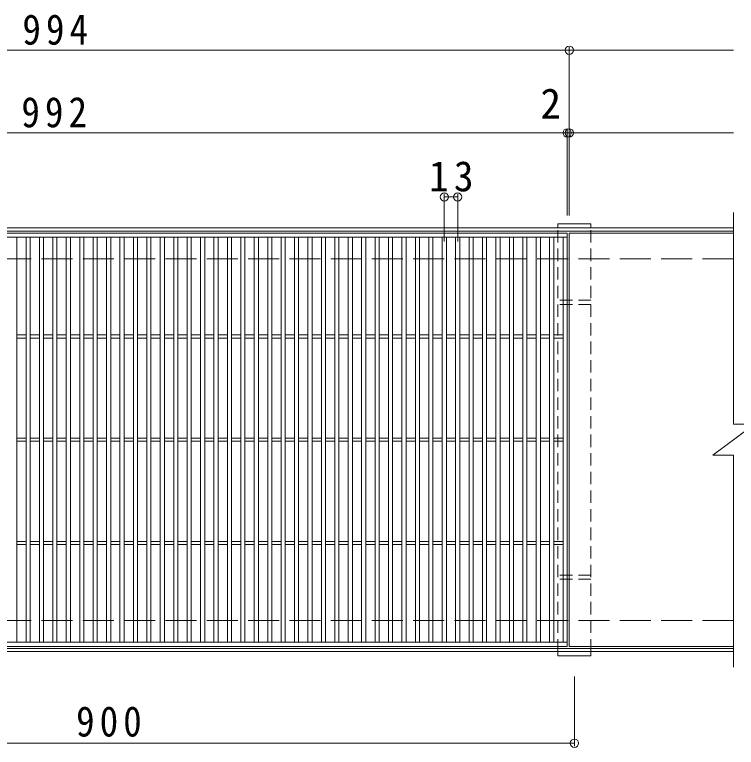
# Model space of a CAD drawing. Units: millimetres, scale not verified. Extents: x -1872 to 2264, y -1935 to 1718.
# Drawn here: x -164 to 535, y 1009 to 1718 of the extents above; entities that cross this region are included whole.
import ezdxf
from ezdxf.enums import TextEntityAlignment as Align

# ---------------------------------------------------------------- set-up
doc = ezdxf.new("R2010")
doc.units = ezdxf.units.MM
doc.header["$LTSCALE"] = 10
doc.header["$PDMODE"] = 32
doc.header["$PDSIZE"] = 8
doc.linetypes.add('DASHED1', pattern=[1.8, 1.2, -0.6])
doc.linetypes.add('DASHED3', pattern=[4, 3, -1])
for name, color, linetype, lineweight in [('C-1', 2, 'Continuous', 9), ('C-2', 3, 'Continuous', 9), ('C-4', 7, 'Continuous', 9), ('C-8', 3, 'DASHED1', 9)]:
    doc.layers.add(name, color=color, linetype=linetype, lineweight=lineweight)
doc.styles.add('ＭＳ ゴシック', font='')
doc.styles.get('ＭＳ ゴシック').set_extended_font_data('MS Gothic')

msp = doc.modelspace()

# ---------------------------------------------------------------- linework, layer by layer
at = {"layer": 'C-1'}
for p, q in [((531.96, 1511.25), (-773.04, 1511.25)), ((531.96, 1508.25), (-773.04, 1508.25)), ((531.96, 1104.25), (-773.04, 1104.25)), ((531.96, 1101.25), (-773.04, 1101.25))]:
    msp.add_line(p, q, dxfattribs=at)
at = {"layer": 'C-1', "linetype": 'DASHED3'}
for p, q in [((531.96, 1481.25), (-773.04, 1481.25)), ((531.96, 1131.25), (-773.04, 1131.25))]:
    msp.add_line(p, q, dxfattribs=at)
at = {"layer": 'C-2'}
for p, q in [((531.96, 1526.25), (531.96, 1321.25)), ((370.96, 1506.25), (370.96, 1106.25)), ((372.96, 1506.25), (372.96, 1106.25)), ((531.96, 1506.25), (372.96, 1506.25)), ((-621.04, 1502.25), (370.96, 1502.25)), ((-162.04, 1110.25), (-162.04, 1502.25)), ((-153.04, 1110.25), (-153.04, 1502.25)), ((-149.04, 1110.25), (-149.04, 1502.25)), ((-140.04, 1110.25), (-140.04, 1502.25)), ((-136.04, 1110.25), (-136.04, 1502.25)), ((-127.04, 1110.25), (-127.04, 1502.25)), ((-123.04, 1110.25), (-123.04, 1502.25)), ((-114.04, 1110.25), (-114.04, 1502.25)), ((-110.04, 1110.25), (-110.04, 1502.25)), ((-101.04, 1110.25), (-101.04, 1502.25)), ((-97.04, 1110.25), (-97.04, 1502.25)), ((-88.04, 1110.25), (-88.04, 1502.25)), ((-84.04, 1110.25), (-84.04, 1502.25)), ((-75.04, 1110.25), (-75.04, 1502.25)), ((-71.04, 1110.25), (-71.04, 1502.25)), ((-62.04, 1110.25), (-62.04, 1502.25)), ((-58.04, 1110.25), (-58.04, 1502.25)), ((-49.04, 1110.25), (-49.04, 1502.25)), ((-45.04, 1110.25), (-45.04, 1502.25)), ((-36.04, 1110.25), (-36.04, 1502.25)), ((-32.04, 1110.25), (-32.04, 1502.25)), ((-23.04, 1110.25), (-23.04, 1502.25)), ((-19.04, 1110.25), (-19.04, 1502.25)), ((-10.04, 1110.25), (-10.04, 1502.25)), ((-6.04, 1110.25), (-6.04, 1502.25)), ((2.96, 1110.25), (2.96, 1502.25)), ((6.96, 1110.25), (6.96, 1502.25)), ((15.96, 1110.25), (15.96, 1502.25)), ((19.96, 1110.25), (19.96, 1502.25)), ((28.96, 1110.25), (28.96, 1502.25)), ((32.96, 1110.25), (32.96, 1502.25)), ((41.96, 1110.25), (41.96, 1502.25)), ((45.96, 1110.25), (45.96, 1502.25)), ((54.96, 1110.25), (54.96, 1502.25)), ((58.96, 1110.25), (58.96, 1502.25)), ((67.96, 1110.25), (67.96, 1502.25)), ((71.96, 1110.25), (71.96, 1502.25)), ((80.96, 1110.25), (80.96, 1502.25)), ((84.96, 1110.25), (84.96, 1502.25)), ((93.96, 1110.25), (93.96, 1502.25)), ((97.96, 1110.25), (97.96, 1502.25)), ((106.96, 1110.25), (106.96, 1502.25)), ((110.96, 1110.25), (110.96, 1502.25)), ((119.96, 1110.25), (119.96, 1502.25)), ((123.96, 1110.25), (123.96, 1502.25)), ((132.96, 1110.25), (132.96, 1502.25)), ((136.96, 1110.25), (136.96, 1502.25)), ((145.96, 1110.25), (145.96, 1502.25)), ((149.96, 1110.25), (149.96, 1502.25)), ((158.96, 1110.25), (158.96, 1502.25)), ((162.96, 1110.25), (162.96, 1502.25)), ((171.96, 1110.25), (171.96, 1502.25)), ((175.96, 1110.25), (175.96, 1502.25)), ((184.96, 1110.25), (184.96, 1502.25)), ((188.96, 1110.25), (188.96, 1502.25)), ((197.96, 1110.25), (197.96, 1502.25)), ((201.96, 1110.25), (201.96, 1502.25)), ((210.96, 1110.25), (210.96, 1502.25)), ((214.96, 1110.25), (214.96, 1502.25)), ((223.96, 1110.25), (223.96, 1502.25)), ((227.96, 1110.25), (227.96, 1502.25)), ((236.96, 1110.25), (236.96, 1502.25)), ((240.96, 1110.25), (240.96, 1502.25)), ((249.96, 1110.25), (249.96, 1502.25)), ((253.96, 1110.25), (253.96, 1502.25)), ((262.96, 1110.25), (262.96, 1502.25)), ((266.96, 1110.25), (266.96, 1502.25)), ((275.96, 1110.25), (275.96, 1502.25)), ((279.96, 1110.25), (279.96, 1502.25)), ((288.96, 1110.25), (288.96, 1502.25)), ((292.96, 1110.25), (292.96, 1502.25)), ((301.96, 1110.25), (301.96, 1502.25)), ((305.96, 1110.25), (305.96, 1502.25)), ((314.96, 1110.25), (314.96, 1502.25)), ((318.96, 1110.25), (318.96, 1502.25)), ((327.96, 1110.25), (327.96, 1502.25)), ((331.96, 1110.25), (331.96, 1502.25)), ((340.96, 1110.25), (340.96, 1502.25)), ((344.96, 1110.25), (344.96, 1502.25)), ((353.96, 1110.25), (353.96, 1502.25)), ((357.96, 1110.25), (357.96, 1502.25)), ((366.96, 1110.25), (366.96, 1502.25)), ((-162.04, 1407.75), (-153.04, 1407.75)), ((-162.04, 1404.75), (-153.04, 1404.75)), ((-149.04, 1407.75), (-140.04, 1407.75)), ((-149.04, 1404.75), (-140.04, 1404.75)), ((-136.04, 1407.75), (-127.04, 1407.75)), ((-136.04, 1404.75), (-127.04, 1404.75)), ((-123.04, 1407.75), (-114.04, 1407.75)), ((-123.04, 1404.75), (-114.04, 1404.75)), ((-110.04, 1407.75), (-101.04, 1407.75)), ((-110.04, 1404.75), (-101.04, 1404.75)), ((-97.04, 1407.75), (-88.04, 1407.75)), ((-97.04, 1404.75), (-88.04, 1404.75)), ((-84.04, 1407.75), (-75.04, 1407.75)), ((-84.04, 1404.75), (-75.04, 1404.75)), ((-71.04, 1407.75), (-62.04, 1407.75)), ((-71.04, 1404.75), (-62.04, 1404.75)), ((-58.04, 1407.75), (-49.04, 1407.75)), ((-58.04, 1404.75), (-49.04, 1404.75)), ((-45.04, 1407.75), (-36.04, 1407.75)), ((-45.04, 1404.75), (-36.04, 1404.75)), ((-32.04, 1407.75), (-23.04, 1407.75)), ((-32.04, 1404.75), (-23.04, 1404.75)), ((-19.04, 1407.75), (-10.04, 1407.75)), ((-19.04, 1404.75), (-10.04, 1404.75)), ((-6.04, 1407.75), (2.96, 1407.75)), ((-6.04, 1404.75), (2.96, 1404.75)), ((6.96, 1407.75), (15.96, 1407.75)), ((6.96, 1404.75), (15.96, 1404.75)), ((19.96, 1407.75), (28.96, 1407.75)), ((19.96, 1404.75), (28.96, 1404.75)), ((32.96, 1407.75), (41.96, 1407.75)), ((32.96, 1404.75), (41.96, 1404.75)), ((45.96, 1407.75), (54.96, 1407.75)), ((45.96, 1404.75), (54.96, 1404.75)), ((58.96, 1407.75), (67.96, 1407.75)), ((58.96, 1404.75), (67.96, 1404.75)), ((71.96, 1407.75), (80.96, 1407.75)), ((71.96, 1404.75), (80.96, 1404.75)), ((84.96, 1407.75), (93.96, 1407.75)), ((84.96, 1404.75), (93.96, 1404.75)), ((97.96, 1407.75), (106.96, 1407.75)), ((97.96, 1404.75), (106.96, 1404.75)), ((110.96, 1407.75), (119.96, 1407.75)), ((110.96, 1404.75), (119.96, 1404.75)), ((123.96, 1407.75), (132.96, 1407.75)), ((123.96, 1404.75), (132.96, 1404.75)), ((136.96, 1407.75), (145.96, 1407.75)), ((136.96, 1404.75), (145.96, 1404.75)), ((149.96, 1407.75), (158.96, 1407.75)), ((149.96, 1404.75), (158.96, 1404.75)), ((162.96, 1407.75), (171.96, 1407.75)), ((162.96, 1404.75), (171.96, 1404.75)), ((175.96, 1407.75), (184.96, 1407.75)), ((175.96, 1404.75), (184.96, 1404.75)), ((188.96, 1407.75), (197.96, 1407.75)), ((188.96, 1404.75), (197.96, 1404.75)), ((201.96, 1407.75), (210.96, 1407.75)), ((201.96, 1404.75), (210.96, 1404.75)), ((214.96, 1407.75), (223.96, 1407.75)), ((214.96, 1404.75), (223.96, 1404.75)), ((227.96, 1407.75), (236.96, 1407.75)), ((227.96, 1404.75), (236.96, 1404.75)), ((240.96, 1407.75), (249.96, 1407.75)), ((240.96, 1404.75), (249.96, 1404.75)), ((253.96, 1407.75), (262.96, 1407.75)), ((253.96, 1404.75), (262.96, 1404.75)), ((266.96, 1407.75), (275.96, 1407.75)), ((266.96, 1404.75), (275.96, 1404.75)), ((279.96, 1407.75), (288.96, 1407.75)), ((279.96, 1404.75), (288.96, 1404.75)), ((292.96, 1407.75), (301.96, 1407.75)), ((292.96, 1404.75), (301.96, 1404.75)), ((305.96, 1407.75), (314.96, 1407.75)), ((305.96, 1404.75), (314.96, 1404.75)), ((318.96, 1407.75), (327.96, 1407.75)), ((318.96, 1404.75), (327.96, 1404.75)), ((331.96, 1407.75), (340.96, 1407.75)), ((331.96, 1404.75), (340.96, 1404.75)), ((344.96, 1407.75), (353.96, 1407.75)), ((344.96, 1404.75), (353.96, 1404.75)), ((357.96, 1407.75), (366.96, 1407.75)), ((357.96, 1404.75), (366.96, 1404.75)), ((511.96, 1291.25), (551.96, 1321.25)), ((531.96, 1321.25), (551.96, 1321.25)), ((-162.04, 1307.75), (-153.04, 1307.75)), ((-149.04, 1307.75), (-140.04, 1307.75)), ((-136.04, 1307.75), (-127.04, 1307.75)), ((-123.04, 1307.75), (-114.04, 1307.75)), ((-110.04, 1307.75), (-101.04, 1307.75)), ((-97.04, 1307.75), (-88.04, 1307.75)), ((-84.04, 1307.75), (-75.04, 1307.75)), ((-71.04, 1307.75), (-62.04, 1307.75)), ((-58.04, 1307.75), (-49.04, 1307.75)), ((-45.04, 1307.75), (-36.04, 1307.75)), ((-32.04, 1307.75), (-23.04, 1307.75)), ((-19.04, 1307.75), (-10.04, 1307.75)), ((-6.04, 1307.75), (2.96, 1307.75)), ((6.96, 1307.75), (15.96, 1307.75)), ((19.96, 1307.75), (28.96, 1307.75)), ((32.96, 1307.75), (41.96, 1307.75)), ((45.96, 1307.75), (54.96, 1307.75)), ((58.96, 1307.75), (67.96, 1307.75)), ((71.96, 1307.75), (80.96, 1307.75)), ((84.96, 1307.75), (93.96, 1307.75)), ((97.96, 1307.75), (106.96, 1307.75)), ((110.96, 1307.75), (119.96, 1307.75)), ((123.96, 1307.75), (132.96, 1307.75)), ((136.96, 1307.75), (145.96, 1307.75)), ((149.96, 1307.75), (158.96, 1307.75)), ((162.96, 1307.75), (171.96, 1307.75)), ((175.96, 1307.75), (184.96, 1307.75)), ((188.96, 1307.75), (197.96, 1307.75)), ((201.96, 1307.75), (210.96, 1307.75)), ((214.96, 1307.75), (223.96, 1307.75)), ((227.96, 1307.75), (236.96, 1307.75)), ((240.96, 1307.75), (249.96, 1307.75)), ((253.96, 1307.75), (262.96, 1307.75)), ((266.96, 1307.75), (275.96, 1307.75)), ((279.96, 1307.75), (288.96, 1307.75)), ((292.96, 1307.75), (301.96, 1307.75)), ((305.96, 1307.75), (314.96, 1307.75)), ((318.96, 1307.75), (327.96, 1307.75)), ((331.96, 1307.75), (340.96, 1307.75)), ((344.96, 1307.75), (353.96, 1307.75)), ((357.96, 1307.75), (366.96, 1307.75)), ((-162.04, 1304.75), (-153.04, 1304.75)), ((-149.04, 1304.75), (-140.04, 1304.75)), ((-136.04, 1304.75), (-127.04, 1304.75)), ((-123.04, 1304.75), (-114.04, 1304.75)), ((-110.04, 1304.75), (-101.04, 1304.75)), ((-97.04, 1304.75), (-88.04, 1304.75)), ((-84.04, 1304.75), (-75.04, 1304.75)), ((-71.04, 1304.75), (-62.04, 1304.75)), ((-58.04, 1304.75), (-49.04, 1304.75)), ((-45.04, 1304.75), (-36.04, 1304.75)), ((-32.04, 1304.75), (-23.04, 1304.75)), ((-19.04, 1304.75), (-10.04, 1304.75)), ((-6.04, 1304.75), (2.96, 1304.75)), ((6.96, 1304.75), (15.96, 1304.75)), ((19.96, 1304.75), (28.96, 1304.75)), ((32.96, 1304.75), (41.96, 1304.75)), ((45.96, 1304.75), (54.96, 1304.75)), ((58.96, 1304.75), (67.96, 1304.75)), ((71.96, 1304.75), (80.96, 1304.75)), ((84.96, 1304.75), (93.96, 1304.75)), ((97.96, 1304.75), (106.96, 1304.75)), ((110.96, 1304.75), (119.96, 1304.75)), ((123.96, 1304.75), (132.96, 1304.75)), ((136.96, 1304.75), (145.96, 1304.75)), ((149.96, 1304.75), (158.96, 1304.75)), ((162.96, 1304.75), (171.96, 1304.75)), ((175.96, 1304.75), (184.96, 1304.75)), ((188.96, 1304.75), (197.96, 1304.75)), ((201.96, 1304.75), (210.96, 1304.75)), ((214.96, 1304.75), (223.96, 1304.75)), ((227.96, 1304.75), (236.96, 1304.75)), ((240.96, 1304.75), (249.96, 1304.75)), ((253.96, 1304.75), (262.96, 1304.75)), ((266.96, 1304.75), (275.96, 1304.75)), ((279.96, 1304.75), (288.96, 1304.75)), ((292.96, 1304.75), (301.96, 1304.75)), ((305.96, 1304.75), (314.96, 1304.75)), ((318.96, 1304.75), (327.96, 1304.75)), ((331.96, 1304.75), (340.96, 1304.75)), ((344.96, 1304.75), (353.96, 1304.75)), ((357.96, 1304.75), (366.96, 1304.75)), ((511.96, 1291.25), (531.96, 1291.25)), ((531.96, 1291.25), (531.96, 1086.25)), ((-162.04, 1207.75), (-153.04, 1207.75)), ((-149.04, 1207.75), (-140.04, 1207.75)), ((-136.04, 1207.75), (-127.04, 1207.75)), ((-123.04, 1207.75), (-114.04, 1207.75)), ((-110.04, 1207.75), (-101.04, 1207.75)), ((-97.04, 1207.75), (-88.04, 1207.75)), ((-84.04, 1207.75), (-75.04, 1207.75)), ((-71.04, 1207.75), (-62.04, 1207.75)), ((-58.04, 1207.75), (-49.04, 1207.75)), ((-45.04, 1207.75), (-36.04, 1207.75)), ((-32.04, 1207.75), (-23.04, 1207.75)), ((-19.04, 1207.75), (-10.04, 1207.75)), ((-6.04, 1207.75), (2.96, 1207.75)), ((6.96, 1207.75), (15.96, 1207.75)), ((19.96, 1207.75), (28.96, 1207.75)), ((32.96, 1207.75), (41.96, 1207.75)), ((45.96, 1207.75), (54.96, 1207.75)), ((58.96, 1207.75), (67.96, 1207.75)), ((71.96, 1207.75), (80.96, 1207.75)), ((84.96, 1207.75), (93.96, 1207.75)), ((97.96, 1207.75), (106.96, 1207.75)), ((110.96, 1207.75), (119.96, 1207.75)), ((123.96, 1207.75), (132.96, 1207.75)), ((136.96, 1207.75), (145.96, 1207.75)), ((149.96, 1207.75), (158.96, 1207.75)), ((162.96, 1207.75), (171.96, 1207.75)), ((175.96, 1207.75), (184.96, 1207.75)), ((188.96, 1207.75), (197.96, 1207.75)), ((201.96, 1207.75), (210.96, 1207.75)), ((214.96, 1207.75), (223.96, 1207.75)), ((227.96, 1207.75), (236.96, 1207.75)), ((240.96, 1207.75), (249.96, 1207.75)), ((253.96, 1207.75), (262.96, 1207.75)), ((266.96, 1207.75), (275.96, 1207.75)), ((279.96, 1207.75), (288.96, 1207.75)), ((292.96, 1207.75), (301.96, 1207.75)), ((305.96, 1207.75), (314.96, 1207.75)), ((318.96, 1207.75), (327.96, 1207.75)), ((331.96, 1207.75), (340.96, 1207.75)), ((344.96, 1207.75), (353.96, 1207.75)), ((357.96, 1207.75), (366.96, 1207.75)), ((-162.04, 1204.75), (-153.04, 1204.75)), ((-149.04, 1204.75), (-140.04, 1204.75)), ((-136.04, 1204.75), (-127.04, 1204.75)), ((-123.04, 1204.75), (-114.04, 1204.75)), ((-110.04, 1204.75), (-101.04, 1204.75)), ((-97.04, 1204.75), (-88.04, 1204.75)), ((-84.04, 1204.75), (-75.04, 1204.75)), ((-71.04, 1204.75), (-62.04, 1204.75)), ((-58.04, 1204.75), (-49.04, 1204.75)), ((-45.04, 1204.75), (-36.04, 1204.75)), ((-32.04, 1204.75), (-23.04, 1204.75)), ((-19.04, 1204.75), (-10.04, 1204.75)), ((-6.04, 1204.75), (2.96, 1204.75)), ((6.96, 1204.75), (15.96, 1204.75)), ((19.96, 1204.75), (28.96, 1204.75)), ((32.96, 1204.75), (41.96, 1204.75)), ((45.96, 1204.75), (54.96, 1204.75)), ((58.96, 1204.75), (67.96, 1204.75)), ((71.96, 1204.75), (80.96, 1204.75)), ((84.96, 1204.75), (93.96, 1204.75)), ((97.96, 1204.75), (106.96, 1204.75)), ((110.96, 1204.75), (119.96, 1204.75)), ((123.96, 1204.75), (132.96, 1204.75)), ((136.96, 1204.75), (145.96, 1204.75)), ((149.96, 1204.75), (158.96, 1204.75)), ((162.96, 1204.75), (171.96, 1204.75)), ((175.96, 1204.75), (184.96, 1204.75)), ((188.96, 1204.75), (197.96, 1204.75)), ((201.96, 1204.75), (210.96, 1204.75)), ((214.96, 1204.75), (223.96, 1204.75)), ((227.96, 1204.75), (236.96, 1204.75)), ((240.96, 1204.75), (249.96, 1204.75)), ((253.96, 1204.75), (262.96, 1204.75)), ((266.96, 1204.75), (275.96, 1204.75)), ((279.96, 1204.75), (288.96, 1204.75)), ((292.96, 1204.75), (301.96, 1204.75)), ((305.96, 1204.75), (314.96, 1204.75)), ((318.96, 1204.75), (327.96, 1204.75)), ((331.96, 1204.75), (340.96, 1204.75)), ((344.96, 1204.75), (353.96, 1204.75)), ((357.96, 1204.75), (366.96, 1204.75)), ((370.96, 1110.25), (-621.04, 1110.25)), ((370.96, 1106.25), (-621.04, 1106.25)), ((531.96, 1106.25), (372.96, 1106.25))]:
    msp.add_line(p, q, dxfattribs=at)
msp.add_lwpolyline([(-621.04, 1106.25), (-621.04, 1506.25), (370.96, 1506.25)], dxfattribs=at)
at = {"layer": 'C-4'}
for p, q in [((-773.04, 1683.25), (531.96, 1683.25)), ((372.96, 1523.25), (372.96, 1686.25)), ((-773.04, 1603.25), (531.96, 1603.25)), ((370.96, 1523.25), (370.96, 1606.25)), ((251.96, 1498.25), (251.96, 1544.25)), ((251.96, 1541.25), (264.96, 1541.25)), ((264.96, 1498.25), (264.96, 1544.25)), ((377.96, 1009.58), (377.96, 1077.25)), ((-522.04, 1012.58), (377.96, 1012.58))]:
    msp.add_line(p, q, dxfattribs=at)
for p in [(372.96, 1683.25), (370.96, 1603.25), (372.96, 1603.25), (251.96, 1541.25), (264.96, 1541.25), (377.96, 1012.58)]:
    msp.add_point(p, dxfattribs=at)
at = {"layer": 'C-8', "linetype": 'Continuous'}
for p, q in [((393.96, 1515.25), (361.96, 1515.25)), ((361.96, 1515.25), (361.96, 1511.25)), ((393.96, 1515.25), (393.96, 1511.25)), ((361.96, 1097.25), (361.96, 1101.25)), ((393.96, 1097.25), (393.96, 1101.25)), ((393.96, 1097.25), (361.96, 1097.25))]:
    msp.add_line(p, q, dxfattribs=at)
at = {"layer": 'C-8'}
for p, q in [((393.96, 1511.25), (361.96, 1511.25)), ((361.96, 1101.25), (361.96, 1511.25)), ((393.96, 1101.25), (393.96, 1511.25)), ((393.96, 1441.25), (361.96, 1441.25)), ((393.96, 1437.25), (361.96, 1437.25)), ((393.96, 1175.25), (361.96, 1175.25)), ((393.96, 1171.25), (361.96, 1171.25)), ((393.96, 1101.25), (361.96, 1101.25))]:
    msp.add_line(p, q, dxfattribs=at)

# ---------------------------------------------------------------- texts
at = {"layer": 'C-4', "color": 2, "style": 'ＭＳ ゴシック'}
msp.add_text('2', height=29.33, dxfattribs=at).set_placement((345, 1608.25), align=Align.BOTTOM_LEFT)
at = {"layer": 'C-4', "color": 2, "char_height": 29.33, "attachment_point": 7, "style": 'ＭＳ ゴシック'}
for s, insert in [('\\T1.27;\\W0.9;994', (-156.54, 1688.25)), ('\\T1.27;\\W0.9;992', (-157.54, 1608.25)), ('\\T1.27;\\W0.95;13', (237.21, 1546.25)), ('\\T1.27;\\W0.9;900', (-104.54, 1018.58))]:
    msp.add_mtext(s, dxfattribs=dict(at, insert=insert))

doc.saveas('drawing.dxf')
